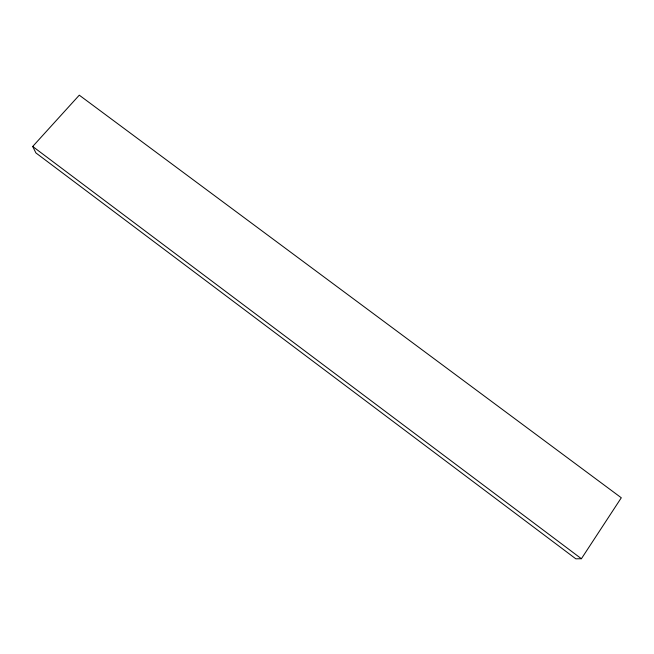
<?xml version="1.0" encoding="UTF-8"?>
<svg xmlns="http://www.w3.org/2000/svg" width="654" height="654" viewBox="0 0 654 654"><rect width="100%" height="100%" fill="white"/><g stroke="black" fill="none" stroke-linecap="round" stroke-linejoin="round"><path stroke-width="0.98" d="M581.398 558.729L621.3 497.784L79.281 95.173L32.7 146.471L35.905 152.93L575.839 558.827L581.398 558.729L32.7 146.471"/></g></svg>
